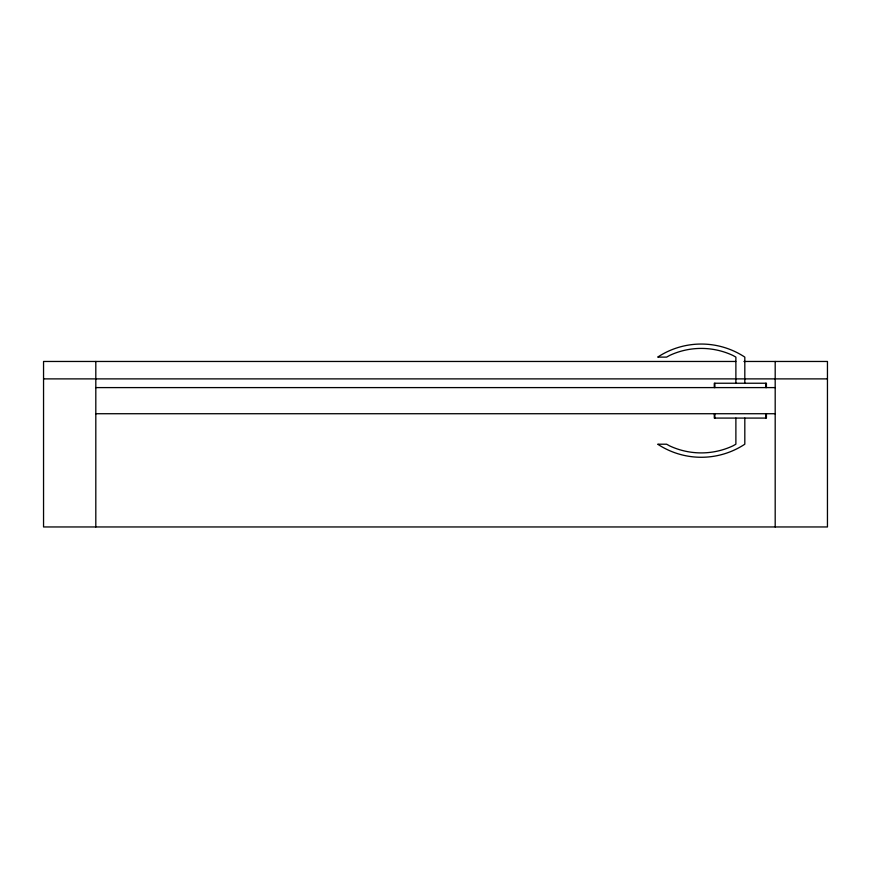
<?xml version="1.0" encoding="UTF-8"?>
<svg xmlns="http://www.w3.org/2000/svg" width="871" height="871" viewBox="0 0 871 871"><rect width="100%" height="100%" fill="white"/><g stroke="black" fill="none" stroke-linecap="round" stroke-linejoin="round"><path stroke-width="1.31" d="M735.788 361.465L43.55 361.465L43.55 526.955L827.45 526.955L827.45 361.465L743.943 361.465M43.55 378.885L827.45 378.885M95.81 387.595L775.19 387.595M95.81 413.725L775.19 413.725M775.19 361.465L775.19 526.955M766.415 387.595L766.415 383.24L714.285 383.24L714.285 387.595M766.415 413.725L766.415 418.08L714.285 418.08L714.285 413.725M765.827 383.24L765.827 387.595M765.827 413.725L765.827 418.08M744.814 383.24L744.814 357.11A79.119 79.119 0 0 0 657.714 357.11L666.631 357.11L669.614 355.444A74.754 74.754 0 0 1 732.903 355.444L735.886 357.11L735.886 383.24M744.814 418.08L744.814 444.21A79.119 79.119 0 0 1 657.714 444.21L666.631 444.21L669.614 445.876A74.754 74.754 0 0 0 732.903 445.876L735.886 444.21L735.886 418.08M714.873 383.24L714.873 387.595M714.873 413.725L714.873 418.08M95.81 361.465L95.81 526.955"/></g></svg>
